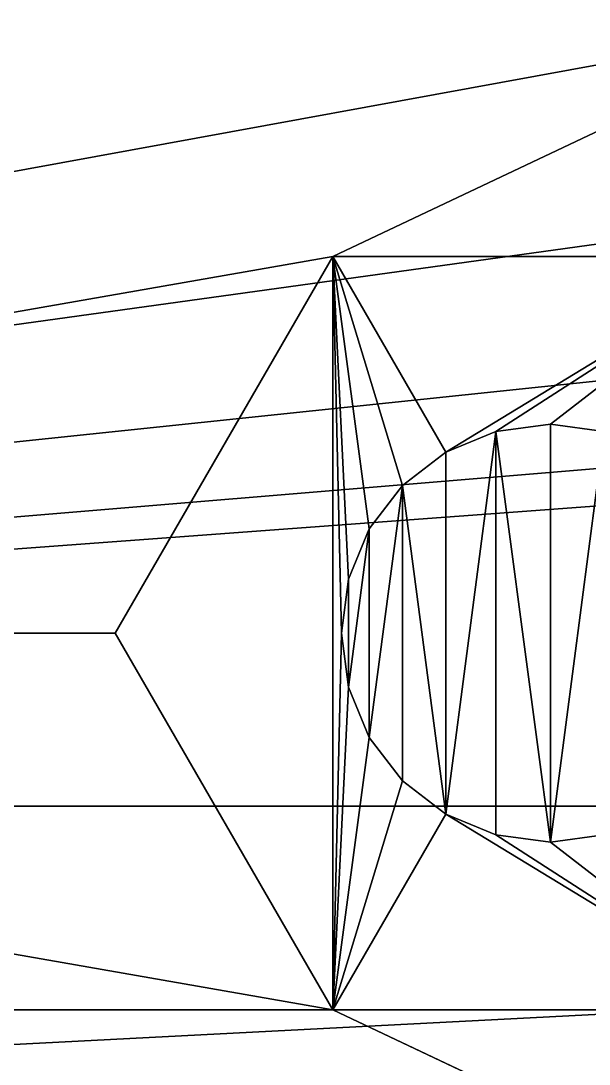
# Model space of a CAD drawing. Extents: x 0 to 36814, y -3929 to 172.
# Drawn here: x 36776.86 to 36780.94, y -3670.89 to -3663.39 of the extents above; entities that cross this region are included whole.
import ezdxf

# ---------------------------------------------------------------- set-up
doc = ezdxf.new("R2010")
doc.units = 0
doc.header["$LTSCALE"] = 25.4
doc.layers.get('0').update_dxf_attribs({"color": 13, "linetype": 'CONTINUOUS'})

# ---------------------------------------------------------------- blocks, each defined once
blk = doc.blocks.new('_____36')
at = {"color": 0}
mesh = blk.add_polyface(dxfattribs=at)
corners = [(-1.8263, 2, 6.1565), (3.6742, 2, 0.1022), (2.8978, 2), (4.3978, 2, 0.4019), (5.0191, 2, 0.8787), (5.4959, 2, 1.5), (5.7956, 2, 2.2235), (1.0715, 2, 8.3801)]
mesh.append_faces([[corners[k] for k in face] for face in [(0, 1, 2), (6, 0, 7)]], dxfattribs={"vtx0": -1, "color": 0})
mesh.append_faces([[corners[k] for k in face] for face in [(1, 0, 3), (3, 0, 4), (4, 0, 5), (5, 0, 6)]], dxfattribs={"vtx0": -1, "vtx1": -1, "color": 0})
blk = doc.blocks.new('CVD_PLA_MA03_STL')
at = {"color": 0}
for p, q in [((36657.4102, 645.4466, 3795.7161), (36715.4766, 645.4466, 3795.7161)), ((36657.4102, 645.4466, 3795.7161), (36715.4766, 645.4466, 3795.7161)), ((36715.4766, 641.4466, 3795.7161), (36657.4102, 641.4466, 3795.7161)), ((36715.4766, 641.4466, 3795.7161), (36657.4102, 641.4466, 3795.7161)), ((36684.6328, 639.8425, 3797.1785), (36683.0703, 639.8425, 3794.4744)), ((36683.0703, 639.8425, 3794.4744), (36684.6328, 639.8425, 3791.7703)), ((36683.0703, 636.8425, 3794.4744), (36684.6328, 639.8425, 3797.1785)), ((36683.0703, 636.8425, 3794.4744), (36684.6328, 639.8425, 3797.1785)), ((36683.0703, 636.8425, 3794.4744), (36683.0703, 639.8425, 3794.4744)), ((36684.6328, 639.8425, 3797.1785), (36683.0703, 639.8425, 3794.4744)), ((36684.6328, 636.8425, 3791.7703), (36683.0703, 639.8425, 3794.4744)), ((36683.0703, 636.8425, 3794.4744), (36683.0703, 639.8425, 3794.4744)), ((36684.6328, 636.8425, 3791.7703), (36683.0703, 639.8425, 3794.4744)), ((36683.0703, 639.8425, 3794.4744), (36684.6328, 639.8425, 3791.7703)), ((36684.6328, 639.8425, 3791.7703), (36684.6328, 639.8425, 3797.1785)), ((36684.6328, 639.8425, 3791.7703), (36684.6328, 639.8425, 3797.1785)), ((36684.6328, 639.8425, 3791.7703), (36684.6953, 639.8425, 3794.4744)), ((36684.6953, 639.8425, 3794.4744), (36684.6328, 639.8425, 3797.1785)), ((36684.6328, 639.8425, 3791.7703), (36684.6953, 639.8425, 3794.4744)), ((36684.6328, 639.8425, 3791.7703), (36684.7461, 639.8425, 3794.0862)), ((36684.6328, 639.8425, 3791.7703), (36684.7461, 639.8425, 3794.0862)), ((36684.6328, 639.8425, 3791.7703), (36684.8945, 639.8425, 3793.7244)), ((36684.6328, 639.8425, 3791.7703), (36684.8945, 639.8425, 3793.7244)), ((36684.6328, 639.8425, 3791.7703), (36685.1328, 639.8425, 3793.4136)), ((36684.6328, 639.8425, 3791.7703), (36685.1328, 639.8425, 3793.4136)), ((36684.6328, 639.8425, 3791.7703), (36685.4453, 639.8425, 3793.1753)), ((36684.6328, 639.8425, 3791.7703), (36685.4453, 639.8425, 3793.1753)), ((36684.6328, 639.8425, 3791.7703), (36687.7539, 639.8425, 3791.7703)), ((36684.6328, 639.8425, 3797.1785), (36685.4453, 639.8425, 3795.7734)), ((36687.7539, 639.8425, 3797.1785), (36684.6328, 639.8425, 3797.1785)), ((36684.6328, 639.8425, 3797.1785), (36685.4453, 639.8425, 3795.7734)), ((36684.6328, 639.8425, 3797.1785), (36685.1328, 639.8425, 3795.5349)), ((36684.6328, 639.8425, 3797.1785), (36685.1328, 639.8425, 3795.5349)), ((36684.6328, 639.8425, 3797.1785), (36684.8945, 639.8425, 3795.2244)), ((36684.6328, 639.8425, 3797.1785), (36684.8945, 639.8425, 3795.2244)), ((36684.6328, 639.8425, 3797.1785), (36684.7461, 639.8425, 3794.8625)), ((36684.6328, 639.8425, 3797.1785), (36684.7461, 639.8425, 3794.8625)), ((36684.6953, 639.8425, 3794.4744), (36684.6328, 639.8425, 3797.1785)), ((36687.7539, 639.8425, 3791.7703), (36684.6328, 636.8425, 3791.7703)), ((36687.7539, 639.8425, 3791.7703), (36684.6328, 636.8425, 3791.7703)), ((36684.6328, 639.8425, 3791.7703), (36687.7539, 639.8425, 3791.7703)), ((36684.6328, 639.8425, 3791.7703), (36684.6328, 636.8425, 3791.7703)), ((36684.6328, 639.8425, 3797.1785), (36687.7539, 636.8425, 3797.1785)), ((36684.6328, 636.8425, 3797.1785), (36684.6328, 639.8425, 3797.1785)), ((36684.6328, 639.8425, 3797.1785), (36687.7539, 636.8425, 3797.1785)), ((36687.7539, 639.8425, 3797.1785), (36684.6328, 639.8425, 3797.1785)), ((36684.6328, 636.8425, 3797.1785), (36684.6328, 639.8425, 3797.1785)), ((36684.6328, 639.8425, 3791.7703), (36684.6328, 636.8425, 3791.7703)), ((36684.7461, 639.8425, 3794.8625), (36684.6953, 639.8425, 3794.4744)), ((36684.6953, 639.8425, 3794.4744), (36684.7461, 639.8425, 3794.0862)), ((36684.6953, 639.8425, 3794.4744), (36684.7461, 639.8425, 3794.0862)), ((36684.7461, 639.8425, 3794.8625), (36684.6953, 639.8425, 3794.4744)), ((36684.7461, 639.8425, 3794.0862), (36684.7461, 639.8425, 3794.8625)), ((36684.7461, 639.8425, 3794.0862), (36684.7461, 639.8425, 3794.8625)), ((36684.7461, 639.8425, 3794.0862), (36684.8945, 639.8425, 3793.7244)), ((36684.8945, 639.8425, 3793.7244), (36684.7461, 639.8425, 3794.8625)), ((36684.8945, 639.8425, 3793.7244), (36684.7461, 639.8425, 3794.8625)), ((36684.8945, 639.8425, 3795.2244), (36684.7461, 639.8425, 3794.8625)), ((36684.7461, 639.8425, 3794.0862), (36684.8945, 639.8425, 3793.7244)), ((36684.8945, 639.8425, 3795.2244), (36684.7461, 639.8425, 3794.8625)), ((36684.8945, 639.8425, 3793.7244), (36684.8945, 639.8425, 3795.2244)), ((36684.8945, 639.8425, 3793.7244), (36684.8945, 639.8425, 3795.2244)), ((36684.8945, 639.8425, 3793.7244), (36685.1328, 639.8425, 3793.4136)), ((36685.1328, 639.8425, 3793.4136), (36684.8945, 639.8425, 3795.2244)), ((36685.1328, 639.8425, 3793.4136), (36684.8945, 639.8425, 3795.2244)), ((36685.1328, 639.8425, 3795.5349), (36684.8945, 639.8425, 3795.2244)), ((36684.8945, 639.8425, 3793.7244), (36685.1328, 639.8425, 3793.4136)), ((36685.1328, 639.8425, 3795.5349), (36684.8945, 639.8425, 3795.2244)), ((36685.1328, 639.8425, 3793.4136), (36685.1328, 639.8425, 3795.5349)), ((36685.1328, 639.8425, 3793.4136), (36685.1328, 639.8425, 3795.5349)), ((36685.1328, 639.8425, 3793.4136), (36685.4453, 639.8425, 3795.7734)), ((36685.4453, 639.8425, 3795.7734), (36685.1328, 639.8425, 3795.5349)), ((36685.1328, 639.8425, 3793.4136), (36685.4453, 639.8425, 3795.7734)), ((36685.1328, 639.8425, 3793.4136), (36685.4453, 639.8425, 3793.1753)), ((36685.1328, 639.8425, 3793.4136), (36685.4453, 639.8425, 3793.1753)), ((36685.4453, 639.8425, 3795.7734), (36685.1328, 639.8425, 3795.5349)), ((36685.4453, 639.8425, 3793.1753), (36685.4453, 639.8425, 3795.7734)), ((36685.4453, 639.8425, 3793.1753), (36685.4453, 639.8425, 3795.7734)), ((36685.4453, 639.8425, 3793.1753), (36685.8047, 639.8425, 3793.0254)), ((36685.8047, 639.8425, 3793.0254), (36685.4453, 639.8425, 3795.7734)), ((36685.8047, 639.8425, 3793.0254), (36685.4453, 639.8425, 3795.7734)), ((36685.8047, 639.8425, 3795.9233), (36685.4453, 639.8425, 3795.7734)), ((36687.7539, 639.8425, 3791.7703), (36685.4453, 639.8425, 3793.1753)), ((36687.7539, 639.8425, 3791.7703), (36685.4453, 639.8425, 3793.1753)), ((36685.4453, 639.8425, 3793.1753), (36685.8047, 639.8425, 3793.0254)), ((36685.4453, 639.8425, 3795.7734), (36687.7539, 639.8425, 3797.1785)), ((36685.4453, 639.8425, 3795.7734), (36687.7539, 639.8425, 3797.1785)), ((36685.8047, 639.8425, 3795.9233), (36685.4453, 639.8425, 3795.7734)), ((36685.8047, 639.8425, 3793.0254), (36685.8047, 639.8425, 3795.9233)), ((36685.8047, 639.8425, 3793.0254), (36685.8047, 639.8425, 3795.9233)), ((36685.8047, 639.8425, 3793.0254), (36686.1953, 639.8425, 3795.9744)), ((36686.1953, 639.8425, 3795.9744), (36685.8047, 639.8425, 3795.9233)), ((36685.8047, 639.8425, 3793.0254), (36686.1953, 639.8425, 3795.9744)), ((36685.8047, 639.8425, 3793.0254), (36686.1953, 639.8425, 3792.9744)), ((36687.7539, 639.8425, 3791.7703), (36685.8047, 639.8425, 3793.0254)), ((36687.7539, 639.8425, 3791.7703), (36685.8047, 639.8425, 3793.0254)), ((36685.8047, 639.8425, 3793.0254), (36686.1953, 639.8425, 3792.9744)), ((36685.8047, 639.8425, 3795.9233), (36687.7539, 639.8425, 3797.1785)), ((36685.8047, 639.8425, 3795.9233), (36687.7539, 639.8425, 3797.1785)), ((36686.1953, 639.8425, 3795.9744), (36685.8047, 639.8425, 3795.9233)), ((36686.1953, 639.8425, 3792.9744), (36686.1953, 639.8425, 3795.9744)), ((36686.1953, 639.8425, 3792.9744), (36686.1953, 639.8425, 3795.9744)), ((36686.1953, 639.8425, 3792.9744), (36686.582, 639.8425, 3793.0254)), ((36686.582, 639.8425, 3793.0254), (36686.1953, 639.8425, 3795.9744)), ((36686.582, 639.8425, 3793.0254), (36686.1953, 639.8425, 3795.9744)), ((36686.582, 639.8425, 3795.9233), (36686.1953, 639.8425, 3795.9744)), ((36687.7539, 639.8425, 3791.7703), (36686.1953, 639.8425, 3792.9744)), ((36687.7539, 639.8425, 3791.7703), (36686.1953, 639.8425, 3792.9744)), ((36686.1953, 639.8425, 3792.9744), (36686.582, 639.8425, 3793.0254)), ((36686.1953, 639.8425, 3795.9744), (36687.7539, 639.8425, 3797.1785)), ((36686.1953, 639.8425, 3795.9744), (36687.7539, 639.8425, 3797.1785)), ((36686.582, 639.8425, 3795.9233), (36686.1953, 639.8425, 3795.9744)), ((36684.6328, 636.8425, 3791.7703), (36669.1719, 636.8425, 3794.4744)), ((36684.6328, 636.8425, 3791.7703), (36669.1719, 636.8425, 3794.4744)), ((36683.0703, 636.8425, 3794.4744), (36669.1719, 636.8425, 3794.4744)), ((36669.1719, 636.8425, 3794.4744), (36684.6328, 636.8425, 3797.1785)), ((36683.0703, 636.8425, 3794.4744), (36669.1719, 636.8425, 3794.4744)), ((36669.1719, 636.8425, 3794.4744), (36684.6328, 636.8425, 3797.1785)), ((36684.6328, 636.8425, 3791.7703), (36683.0703, 636.8425, 3794.4744)), ((36683.0703, 636.8425, 3794.4744), (36684.6328, 636.8425, 3797.1785)), ((36683.0703, 636.8425, 3794.4744), (36684.6328, 636.8425, 3797.1785)), ((36684.6328, 636.8425, 3791.7703), (36683.0703, 636.8425, 3794.4744)), ((36719.5391, 636.8425, 3775.2412), (36684.6328, 636.8425, 3791.7703)), ((36719.5391, 636.8425, 3775.2412), (36684.6328, 636.8425, 3791.7703)), ((36687.7539, 636.8425, 3791.7703), (36684.6328, 636.8425, 3791.7703)), ((36684.6328, 636.8425, 3797.1785), (36687.7539, 636.8425, 3797.1785)), ((36684.6328, 636.8425, 3797.1785), (36719.5391, 636.8425, 3813.7075)), ((36687.7539, 636.8425, 3791.7703), (36684.6328, 636.8425, 3791.7703)), ((36684.6328, 636.8425, 3797.1785), (36687.7539, 636.8425, 3797.1785)), ((36684.6328, 636.8425, 3797.1785), (36719.5391, 636.8425, 3813.7075))]:
    blk.add_line(p, q, dxfattribs=at)
at = {"color": 0, "extrusion": (-1, -8.01576e-15, -1.92524e-12), "rotation": 90.0000000000013}
blk.add_blockref('_____36', (-650.4466, 3786.6129, -36694.118), dxfattribs=at)
at = {"color": 0}
mesh = blk.add_polyface(dxfattribs=at)
corners = [(36657.4102, 645.4466, 3798.7161), (36715.4766, 645.4466, 3795.7161), (36657.4102, 645.4466, 3795.7161), (36715.4766, 645.4466, 3798.7161)]
mesh.append_faces([[corners[k] for k in face] for face in [(0, 1, 2), (1, 0, 3)]], dxfattribs={"vtx0": -1, "color": 0})
mesh = blk.add_polyface(dxfattribs=at)
corners = [(36715.4766, 645.4466, 3795.7161), (36657.4102, 641.4466, 3795.7161), (36657.4102, 645.4466, 3795.7161), (36715.4766, 641.4466, 3795.7161)]
mesh.append_faces([[corners[k] for k in face] for face in [(0, 1, 2), (1, 0, 3)]], dxfattribs={"vtx0": -1, "color": 0})
mesh = blk.add_polyface(dxfattribs=at)
corners = [(36657.4102, 641.4466, 3780.3408), (36693.7207, 641.4466, 3781.0284), (36715.4766, 641.4466, 3780.3408), (36692.1678, 641.4466, 3781.2329), (36690.7207, 641.4466, 3781.8323), (36657.4102, 641.4466, 3795.7161), (36689.4781, 641.4466, 3782.7858), (36688.5246, 641.4466, 3784.0284), (36687.9251, 641.4466, 3785.4755), (36687.7207, 641.4466, 3787.0284), (36687.9251, 641.4466, 3788.5814), (36688.5246, 641.4466, 3790.0284), (36689.4781, 641.4466, 3791.2711), (36690.7207, 641.4466, 3792.2246), (36692.1678, 641.4466, 3792.824), (36693.7207, 641.4466, 3793.0284), (36696.7207, 641.4466, 3781.8323), (36715.4766, 641.4466, 3795.7161), (36695.2736, 641.4466, 3781.2329), (36697.9633, 641.4466, 3782.7858), (36698.9169, 641.4466, 3784.0284), (36699.5163, 641.4466, 3785.4755), (36699.7207, 641.4466, 3787.0284), (36699.5163, 641.4466, 3788.5814), (36698.9169, 641.4466, 3790.0284), (36697.9633, 641.4466, 3791.2711), (36696.7207, 641.4466, 3792.2246), (36695.2736, 641.4466, 3792.824)]
mesh.append_faces([[corners[k] for k in face] for face in [(0, 1, 2), (1, 0, 3), (3, 0, 4), (4, 5, 6), (6, 5, 7), (7, 5, 8), (8, 5, 9), (9, 5, 10), (10, 5, 11), (11, 5, 12), (12, 5, 13), (13, 5, 14), (14, 5, 15), (2, 16, 17), (16, 2, 18), (18, 2, 1), (17, 15, 5)]], dxfattribs={"vtx0": -1, "vtx1": -1, "color": 0})
mesh.append_faces([[corners[k] for k in face] for face in [(4, 0, 5), (17, 16, 19), (17, 19, 20), (17, 20, 21), (17, 21, 22), (17, 22, 23), (17, 23, 24), (17, 24, 25), (17, 25, 26), (17, 26, 27), (17, 27, 15)]], dxfattribs={"vtx0": -1, "vtx2": -1, "color": 0})
mesh = blk.add_polyface(dxfattribs=at)
corners = [(36684.6328, 639.8425, 3797.1785), (36683.0703, 639.8425, 3794.4744), (36684.6328, 639.8425, 3791.7703)]
mesh.append_faces([[corners[k] for k in face] for face in [(0, 1, 2)]], dxfattribs={"color": 0})
mesh = blk.add_polyface(dxfattribs=at)
corners = [(36684.6328, 639.8425, 3797.1785), (36684.6328, 636.8425, 3797.1785), (36683.0703, 636.8425, 3794.4744)]
mesh.append_faces([[corners[k] for k in face] for face in [(0, 1, 2)]], dxfattribs={"color": 0})
mesh = blk.add_polyface(dxfattribs=at)
corners = [(36684.6328, 639.8425, 3797.1785), (36683.0703, 636.8425, 3794.4744), (36683.0703, 639.8425, 3794.4744)]
mesh.append_faces([[corners[k] for k in face] for face in [(0, 1, 2)]], dxfattribs={"color": 0})
mesh = blk.add_polyface(dxfattribs=at)
corners = [(36683.0703, 639.8425, 3794.4744), (36683.0703, 636.8425, 3794.4744), (36684.6328, 636.8425, 3791.7703)]
mesh.append_faces([[corners[k] for k in face] for face in [(0, 1, 2)]], dxfattribs={"color": 0})
mesh = blk.add_polyface(dxfattribs=at)
corners = [(36683.0703, 639.8425, 3794.4744), (36684.6328, 636.8425, 3791.7703), (36684.6328, 639.8425, 3791.7703)]
mesh.append_faces([[corners[k] for k in face] for face in [(0, 1, 2)]], dxfattribs={"color": 0})
mesh = blk.add_polyface(dxfattribs=at)
corners = [(36684.6328, 639.8425, 3797.1785), (36684.6328, 639.8425, 3791.7703), (36684.6953, 639.8425, 3794.4744)]
mesh.append_faces([[corners[k] for k in face] for face in [(0, 1, 2)]], dxfattribs={"color": 0})
mesh = blk.add_polyface(dxfattribs=at)
corners = [(36684.6953, 639.8425, 3794.4744), (36684.6328, 639.8425, 3791.7703), (36684.7461, 639.8425, 3794.0862)]
mesh.append_faces([[corners[k] for k in face] for face in [(0, 1, 2)]], dxfattribs={"color": 0})
mesh = blk.add_polyface(dxfattribs=at)
corners = [(36684.7461, 639.8425, 3794.0862), (36684.6328, 639.8425, 3791.7703), (36684.8945, 639.8425, 3793.7244)]
mesh.append_faces([[corners[k] for k in face] for face in [(0, 1, 2)]], dxfattribs={"color": 0})
mesh = blk.add_polyface(dxfattribs=at)
corners = [(36684.8945, 639.8425, 3793.7244), (36684.6328, 639.8425, 3791.7703), (36685.1328, 639.8425, 3793.4136)]
mesh.append_faces([[corners[k] for k in face] for face in [(0, 1, 2)]], dxfattribs={"color": 0})
mesh = blk.add_polyface(dxfattribs=at)
corners = [(36685.1328, 639.8425, 3793.4136), (36684.6328, 639.8425, 3791.7703), (36685.4453, 639.8425, 3793.1753)]
mesh.append_faces([[corners[k] for k in face] for face in [(0, 1, 2)]], dxfattribs={"color": 0})
mesh = blk.add_polyface(dxfattribs=at)
corners = [(36685.4453, 639.8425, 3793.1753), (36684.6328, 639.8425, 3791.7703), (36687.7539, 639.8425, 3791.7703)]
mesh.append_faces([[corners[k] for k in face] for face in [(0, 1, 2)]], dxfattribs={"color": 0})
mesh = blk.add_polyface(dxfattribs=at)
corners = [(36684.6328, 639.8425, 3797.1785), (36685.4453, 639.8425, 3795.7734), (36687.7539, 639.8425, 3797.1785)]
mesh.append_faces([[corners[k] for k in face] for face in [(0, 1, 2)]], dxfattribs={"color": 0})
mesh = blk.add_polyface(dxfattribs=at)
corners = [(36684.6328, 639.8425, 3797.1785), (36685.1328, 639.8425, 3795.5349), (36685.4453, 639.8425, 3795.7734)]
mesh.append_faces([[corners[k] for k in face] for face in [(0, 1, 2)]], dxfattribs={"color": 0})
mesh = blk.add_polyface(dxfattribs=at)
corners = [(36684.6328, 639.8425, 3797.1785), (36684.8945, 639.8425, 3795.2244), (36685.1328, 639.8425, 3795.5349)]
mesh.append_faces([[corners[k] for k in face] for face in [(0, 1, 2)]], dxfattribs={"color": 0})
mesh = blk.add_polyface(dxfattribs=at)
corners = [(36684.6328, 639.8425, 3797.1785), (36684.7461, 639.8425, 3794.8625), (36684.8945, 639.8425, 3795.2244)]
mesh.append_faces([[corners[k] for k in face] for face in [(0, 1, 2)]], dxfattribs={"color": 0})
mesh = blk.add_polyface(dxfattribs=at)
corners = [(36684.6328, 639.8425, 3797.1785), (36684.6953, 639.8425, 3794.4744), (36684.7461, 639.8425, 3794.8625)]
mesh.append_faces([[corners[k] for k in face] for face in [(0, 1, 2)]], dxfattribs={"color": 0})
mesh = blk.add_polyface(dxfattribs=at)
corners = [(36687.7539, 639.8425, 3791.7703), (36684.6328, 636.8425, 3791.7703), (36687.7539, 636.8425, 3791.7703)]
mesh.append_faces([[corners[k] for k in face] for face in [(0, 1, 2)]], dxfattribs={"color": 0})
mesh = blk.add_polyface(dxfattribs=at)
corners = [(36687.7539, 639.8425, 3791.7703), (36684.6328, 639.8425, 3791.7703), (36684.6328, 636.8425, 3791.7703)]
mesh.append_faces([[corners[k] for k in face] for face in [(0, 1, 2)]], dxfattribs={"color": 0})
mesh = blk.add_polyface(dxfattribs=at)
corners = [(36687.7539, 636.8425, 3797.1785), (36684.6328, 636.8425, 3797.1785), (36684.6328, 639.8425, 3797.1785)]
mesh.append_faces([[corners[k] for k in face] for face in [(0, 1, 2)]], dxfattribs={"color": 0})
mesh = blk.add_polyface(dxfattribs=at)
corners = [(36687.7539, 636.8425, 3797.1785), (36684.6328, 639.8425, 3797.1785), (36687.7539, 639.8425, 3797.1785)]
mesh.append_faces([[corners[k] for k in face] for face in [(0, 1, 2)]], dxfattribs={"color": 0})
mesh = blk.add_polyface(dxfattribs=at)
corners = [(36684.7461, 639.8425, 3794.8625), (36684.6953, 639.8425, 3794.4744), (36684.7461, 639.8425, 3794.0862)]
mesh.append_faces([[corners[k] for k in face] for face in [(0, 1, 2)]], dxfattribs={"color": 0})
mesh = blk.add_polyface(dxfattribs=at)
corners = [(36684.7461, 639.8425, 3794.8625), (36684.7461, 639.8425, 3794.0862), (36684.8945, 639.8425, 3793.7244)]
mesh.append_faces([[corners[k] for k in face] for face in [(0, 1, 2)]], dxfattribs={"color": 0})
mesh = blk.add_polyface(dxfattribs=at)
corners = [(36684.8945, 639.8425, 3795.2244), (36684.7461, 639.8425, 3794.8625), (36684.8945, 639.8425, 3793.7244)]
mesh.append_faces([[corners[k] for k in face] for face in [(0, 1, 2)]], dxfattribs={"color": 0})
mesh = blk.add_polyface(dxfattribs=at)
corners = [(36684.8945, 639.8425, 3795.2244), (36684.8945, 639.8425, 3793.7244), (36685.1328, 639.8425, 3793.4136)]
mesh.append_faces([[corners[k] for k in face] for face in [(0, 1, 2)]], dxfattribs={"color": 0})
mesh = blk.add_polyface(dxfattribs=at)
corners = [(36685.1328, 639.8425, 3795.5349), (36684.8945, 639.8425, 3795.2244), (36685.1328, 639.8425, 3793.4136)]
mesh.append_faces([[corners[k] for k in face] for face in [(0, 1, 2)]], dxfattribs={"color": 0})
mesh = blk.add_polyface(dxfattribs=at)
corners = [(36685.4453, 639.8425, 3795.7734), (36685.1328, 639.8425, 3795.5349), (36685.1328, 639.8425, 3793.4136)]
mesh.append_faces([[corners[k] for k in face] for face in [(0, 1, 2)]], dxfattribs={"color": 0})
mesh = blk.add_polyface(dxfattribs=at)
corners = [(36685.4453, 639.8425, 3795.7734), (36685.1328, 639.8425, 3793.4136), (36685.4453, 639.8425, 3793.1753)]
mesh.append_faces([[corners[k] for k in face] for face in [(0, 1, 2)]], dxfattribs={"color": 0})
mesh = blk.add_polyface(dxfattribs=at)
corners = [(36685.4453, 639.8425, 3795.7734), (36685.4453, 639.8425, 3793.1753), (36685.8047, 639.8425, 3793.0254)]
mesh.append_faces([[corners[k] for k in face] for face in [(0, 1, 2)]], dxfattribs={"color": 0})
mesh = blk.add_polyface(dxfattribs=at)
corners = [(36685.8047, 639.8425, 3795.9233), (36685.4453, 639.8425, 3795.7734), (36685.8047, 639.8425, 3793.0254)]
mesh.append_faces([[corners[k] for k in face] for face in [(0, 1, 2)]], dxfattribs={"color": 0})
mesh = blk.add_polyface(dxfattribs=at)
corners = [(36685.4453, 639.8425, 3793.1753), (36687.7539, 639.8425, 3791.7703), (36685.8047, 639.8425, 3793.0254)]
mesh.append_faces([[corners[k] for k in face] for face in [(0, 1, 2)]], dxfattribs={"color": 0})
mesh = blk.add_polyface(dxfattribs=at)
corners = [(36687.7539, 639.8425, 3797.1785), (36685.4453, 639.8425, 3795.7734), (36685.8047, 639.8425, 3795.9233)]
mesh.append_faces([[corners[k] for k in face] for face in [(0, 1, 2)]], dxfattribs={"color": 0})
mesh = blk.add_polyface(dxfattribs=at)
corners = [(36686.1953, 639.8425, 3795.9744), (36685.8047, 639.8425, 3795.9233), (36685.8047, 639.8425, 3793.0254)]
mesh.append_faces([[corners[k] for k in face] for face in [(0, 1, 2)]], dxfattribs={"color": 0})
mesh = blk.add_polyface(dxfattribs=at)
corners = [(36686.1953, 639.8425, 3795.9744), (36685.8047, 639.8425, 3793.0254), (36686.1953, 639.8425, 3792.9744)]
mesh.append_faces([[corners[k] for k in face] for face in [(0, 1, 2)]], dxfattribs={"color": 0})
mesh = blk.add_polyface(dxfattribs=at)
corners = [(36685.8047, 639.8425, 3793.0254), (36687.7539, 639.8425, 3791.7703), (36686.1953, 639.8425, 3792.9744)]
mesh.append_faces([[corners[k] for k in face] for face in [(0, 1, 2)]], dxfattribs={"color": 0})
mesh = blk.add_polyface(dxfattribs=at)
corners = [(36687.7539, 639.8425, 3797.1785), (36685.8047, 639.8425, 3795.9233), (36686.1953, 639.8425, 3795.9744)]
mesh.append_faces([[corners[k] for k in face] for face in [(0, 1, 2)]], dxfattribs={"color": 0})
mesh = blk.add_polyface(dxfattribs=at)
corners = [(36686.1953, 639.8425, 3795.9744), (36686.1953, 639.8425, 3792.9744), (36686.582, 639.8425, 3793.0254)]
mesh.append_faces([[corners[k] for k in face] for face in [(0, 1, 2)]], dxfattribs={"color": 0})
mesh = blk.add_polyface(dxfattribs=at)
corners = [(36686.1953, 639.8425, 3795.9744), (36686.582, 639.8425, 3793.0254), (36686.582, 639.8425, 3795.9233)]
mesh.append_faces([[corners[k] for k in face] for face in [(0, 1, 2)]], dxfattribs={"color": 0})
mesh = blk.add_polyface(dxfattribs=at)
corners = [(36686.582, 639.8425, 3793.0254), (36686.1953, 639.8425, 3792.9744), (36687.7539, 639.8425, 3791.7703)]
mesh.append_faces([[corners[k] for k in face] for face in [(0, 1, 2)]], dxfattribs={"color": 0})
mesh = blk.add_polyface(dxfattribs=at)
corners = [(36687.7539, 639.8425, 3797.1785), (36686.1953, 639.8425, 3795.9744), (36686.582, 639.8425, 3795.9233)]
mesh.append_faces([[corners[k] for k in face] for face in [(0, 1, 2)]], dxfattribs={"color": 0})
mesh = blk.add_polyface(dxfattribs=at)
corners = [(36652.8477, 636.8425, 3793.2224), (36652.8477, 636.8425, 3778.0098), (36719.5391, 636.8425, 3775.2412)]
mesh.append_faces([[corners[k] for k in face] for face in [(0, 1, 2)]], dxfattribs={"color": 0})
mesh = blk.add_polyface(dxfattribs=at)
corners = [(36652.8477, 636.8425, 3793.2224), (36719.5391, 636.8425, 3775.2412), (36664.4883, 636.8425, 3791.7703)]
mesh.append_faces([[corners[k] for k in face] for face in [(0, 1, 2)]], dxfattribs={"color": 0})
mesh = blk.add_polyface(dxfattribs=at)
corners = [(36652.8477, 636.8425, 3813.7075), (36664.4883, 636.8425, 3797.1785), (36719.5391, 636.8425, 3813.7075)]
mesh.append_faces([[corners[k] for k in face] for face in [(0, 1, 2)]], dxfattribs={"color": 0})
mesh = blk.add_polyface(dxfattribs=at)
corners = [(36664.4883, 636.8425, 3791.7703), (36719.5391, 636.8425, 3775.2412), (36667.6094, 636.8425, 3791.7703)]
mesh.append_faces([[corners[k] for k in face] for face in [(0, 1, 2)]], dxfattribs={"color": 0})
mesh = blk.add_polyface(dxfattribs=at)
corners = [(36719.5391, 636.8425, 3813.7075), (36664.4883, 636.8425, 3797.1785), (36667.6094, 636.8425, 3797.1785)]
mesh.append_faces([[corners[k] for k in face] for face in [(0, 1, 2)]], dxfattribs={"color": 0})
mesh = blk.add_polyface(dxfattribs=at)
corners = [(36669.1719, 636.8425, 3794.4744), (36667.6094, 636.8425, 3791.7703), (36719.5391, 636.8425, 3775.2412)]
mesh.append_faces([[corners[k] for k in face] for face in [(0, 1, 2)]], dxfattribs={"color": 0})
mesh = blk.add_polyface(dxfattribs=at)
corners = [(36684.6328, 636.8425, 3797.1785), (36667.6094, 636.8425, 3797.1785), (36669.1719, 636.8425, 3794.4744), (36719.5391, 636.8425, 3813.7075)]
mesh.append_faces([[corners[k] for k in face] for face in [(0, 1, 2), (1, 0, 3)]], dxfattribs={"vtx0": -1, "color": 0})
mesh = blk.add_polyface(dxfattribs=at)
corners = [(36669.1719, 636.8425, 3794.4744), (36719.5391, 636.8425, 3775.2412), (36684.6328, 636.8425, 3791.7703)]
mesh.append_faces([[corners[k] for k in face] for face in [(0, 1, 2)]], dxfattribs={"color": 0})
mesh = blk.add_polyface(dxfattribs=at)
corners = [(36669.1719, 636.8425, 3794.4744), (36684.6328, 636.8425, 3791.7703), (36683.0703, 636.8425, 3794.4744)]
mesh.append_faces([[corners[k] for k in face] for face in [(0, 1, 2)]], dxfattribs={"color": 0})
mesh = blk.add_polyface(dxfattribs=at)
corners = [(36684.6328, 636.8425, 3797.1785), (36669.1719, 636.8425, 3794.4744), (36683.0703, 636.8425, 3794.4744)]
mesh.append_faces([[corners[k] for k in face] for face in [(0, 1, 2)]], dxfattribs={"color": 0})
mesh = blk.add_polyface(dxfattribs=at)
corners = [(36684.6328, 636.8425, 3791.7703), (36719.5391, 636.8425, 3775.2412), (36687.7539, 636.8425, 3791.7703)]
mesh.append_faces([[corners[k] for k in face] for face in [(0, 1, 2)]], dxfattribs={"color": 0})
mesh = blk.add_polyface(dxfattribs=at)
corners = [(36704.7773, 636.8425, 3797.1785), (36687.7539, 636.8425, 3797.1785), (36689.3164, 636.8425, 3794.4744), (36719.5391, 636.8425, 3813.7075), (36684.6328, 636.8425, 3797.1785)]
mesh.append_faces([[corners[k] for k in face] for face in [(0, 1, 2), (1, 3, 4)]], dxfattribs={"vtx0": -1, "color": 0})
mesh.append_faces([[corners[k] for k in face] for face in [(1, 0, 3)]], dxfattribs={"vtx0": -1, "vtx2": -1, "color": 0})

msp = doc.modelspace()

# ---------------------------------------------------------------- block references
at = {"color": 0, "extrusion": (0, -1, 1.95316e-13)}
msp.add_blockref('CVD_PLA_MA03_STL', (94.4666, 0, -126.6831), dxfattribs=at)

doc.saveas('drawing.dxf')
